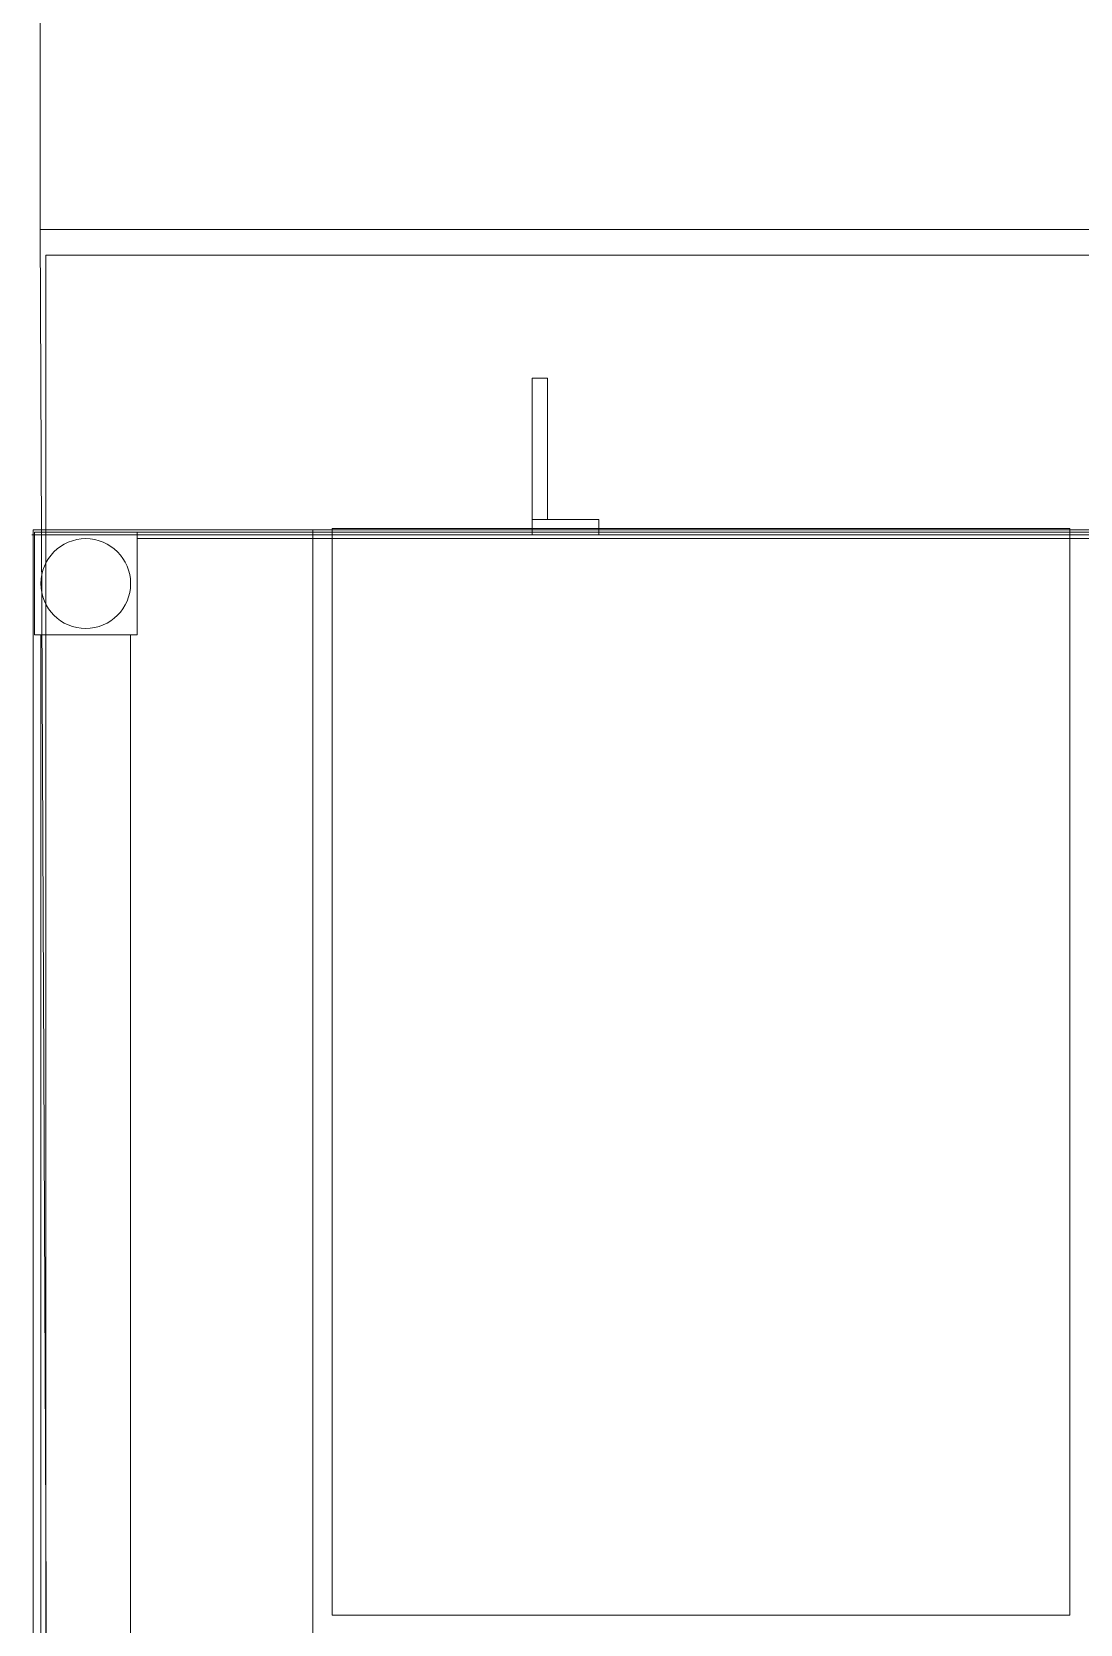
# Model space of a CAD drawing. Header units: millimetres. Extents: x 2162 to 93478, y -2737 to 52379.
# Drawn here: x 45262 to 45671, y 6067 to 6687 of the extents above; entities that cross this region are included whole.
import ezdxf

# ---------------------------------------------------------------- set-up
doc = ezdxf.new("R2010")
doc.units = ezdxf.units.MM
doc.layers.add('equipment 1', color=4, linetype='Continuous', lineweight=9)

# ---------------------------------------------------------------- blocks, each defined once
blk = doc.blocks.new('equipment 0533')
at = {"color": 0}
for p, q in [((195.5, 1430), (189.5, 1430)), ((189.5, 1430), (189.5, 1378)), ((195.5, 1430), (195.5, 1378)), ((189.5, 1378), (189.5, 1371.5)), ((195.5, 1378), (195.5, 1375)), ((399, 1371.5), (111.5, 1371.5)), ((111.5, 1371.5), (111.5, 948)), ((195.5, 1375), (189.5, 1375)), ((189.5, 1371.5), (189.5, 1369)), ((215.5, 1375), (195.5, 1375)), ((215.5, 1375), (215.5, 1371.5)), ((215.5, 1371.5), (215.5, 1369)), ((399, 948), (399, 1371.5)), ((-5.5, 1369), (-5, 1369)), ((-5, 1371), (-5, 106)), ((104, 1371), (-5, 1371)), ((-5, 1369), (795.5, 1369)), ((-4.5, 1330), (-4.5, 1370)), ((-4.5, 1370), (35.5, 1370)), ((35.5, 1370), (755.5, 1370)), ((35.5, 1370), (35.5, 1367.5)), ((35.5, 1367.5), (35.5, 1332.5)), ((35.5, 1367.5), (755.5, 1367.5)), ((104, 1371), (104, 106.5)), ((111.5, 1371), (104, 1371)), ((399, 1371), (111.5, 1371)), ((215.5, 1369), (189.5, 1369)), ((407, 1371), (399, 1371)), ((-2, 1330), (-4.5, 1330)), ((33, 1330), (-2, 1330)), ((-2, 1330), (-2, 146)), ((35.5, 1330), (33, 1330)), ((33, 1330), (33, 146)), ((35.5, 1332.5), (35.5, 1330)), ((111.5, 948), (399, 948))]:
    blk.add_line(p, q, dxfattribs=at)
for start, end in [(90, 270), (270, 90)]:
    blk.add_arc((15.5, 1350), 17.5, start, end, dxfattribs=at)

msp = doc.modelspace()

# ---------------------------------------------------------------- linework, layer by layer
at = {"layer": 'equipment 1'}
for points in [[(46365.43, 6610.12), (45265.43, 6610.12), (45265.43, 8148.12), (46365.43, 8148.12)], [(46372.2, 5068.12), (45272.2, 5068.12), (45265.43, 6610.12), (46365.43, 6610.12)], [(45267.7, 6600.12), (46117.7, 6600.12), (46117.7, 5100.12), (45267.7, 5100.12)]]:
    msp.add_lwpolyline(points, close=True, dxfattribs=at)

# ---------------------------------------------------------------- block references
msp.add_blockref('equipment 0533', (45267.7, 5122.12), dxfattribs=at)

doc.saveas('drawing.dxf')
